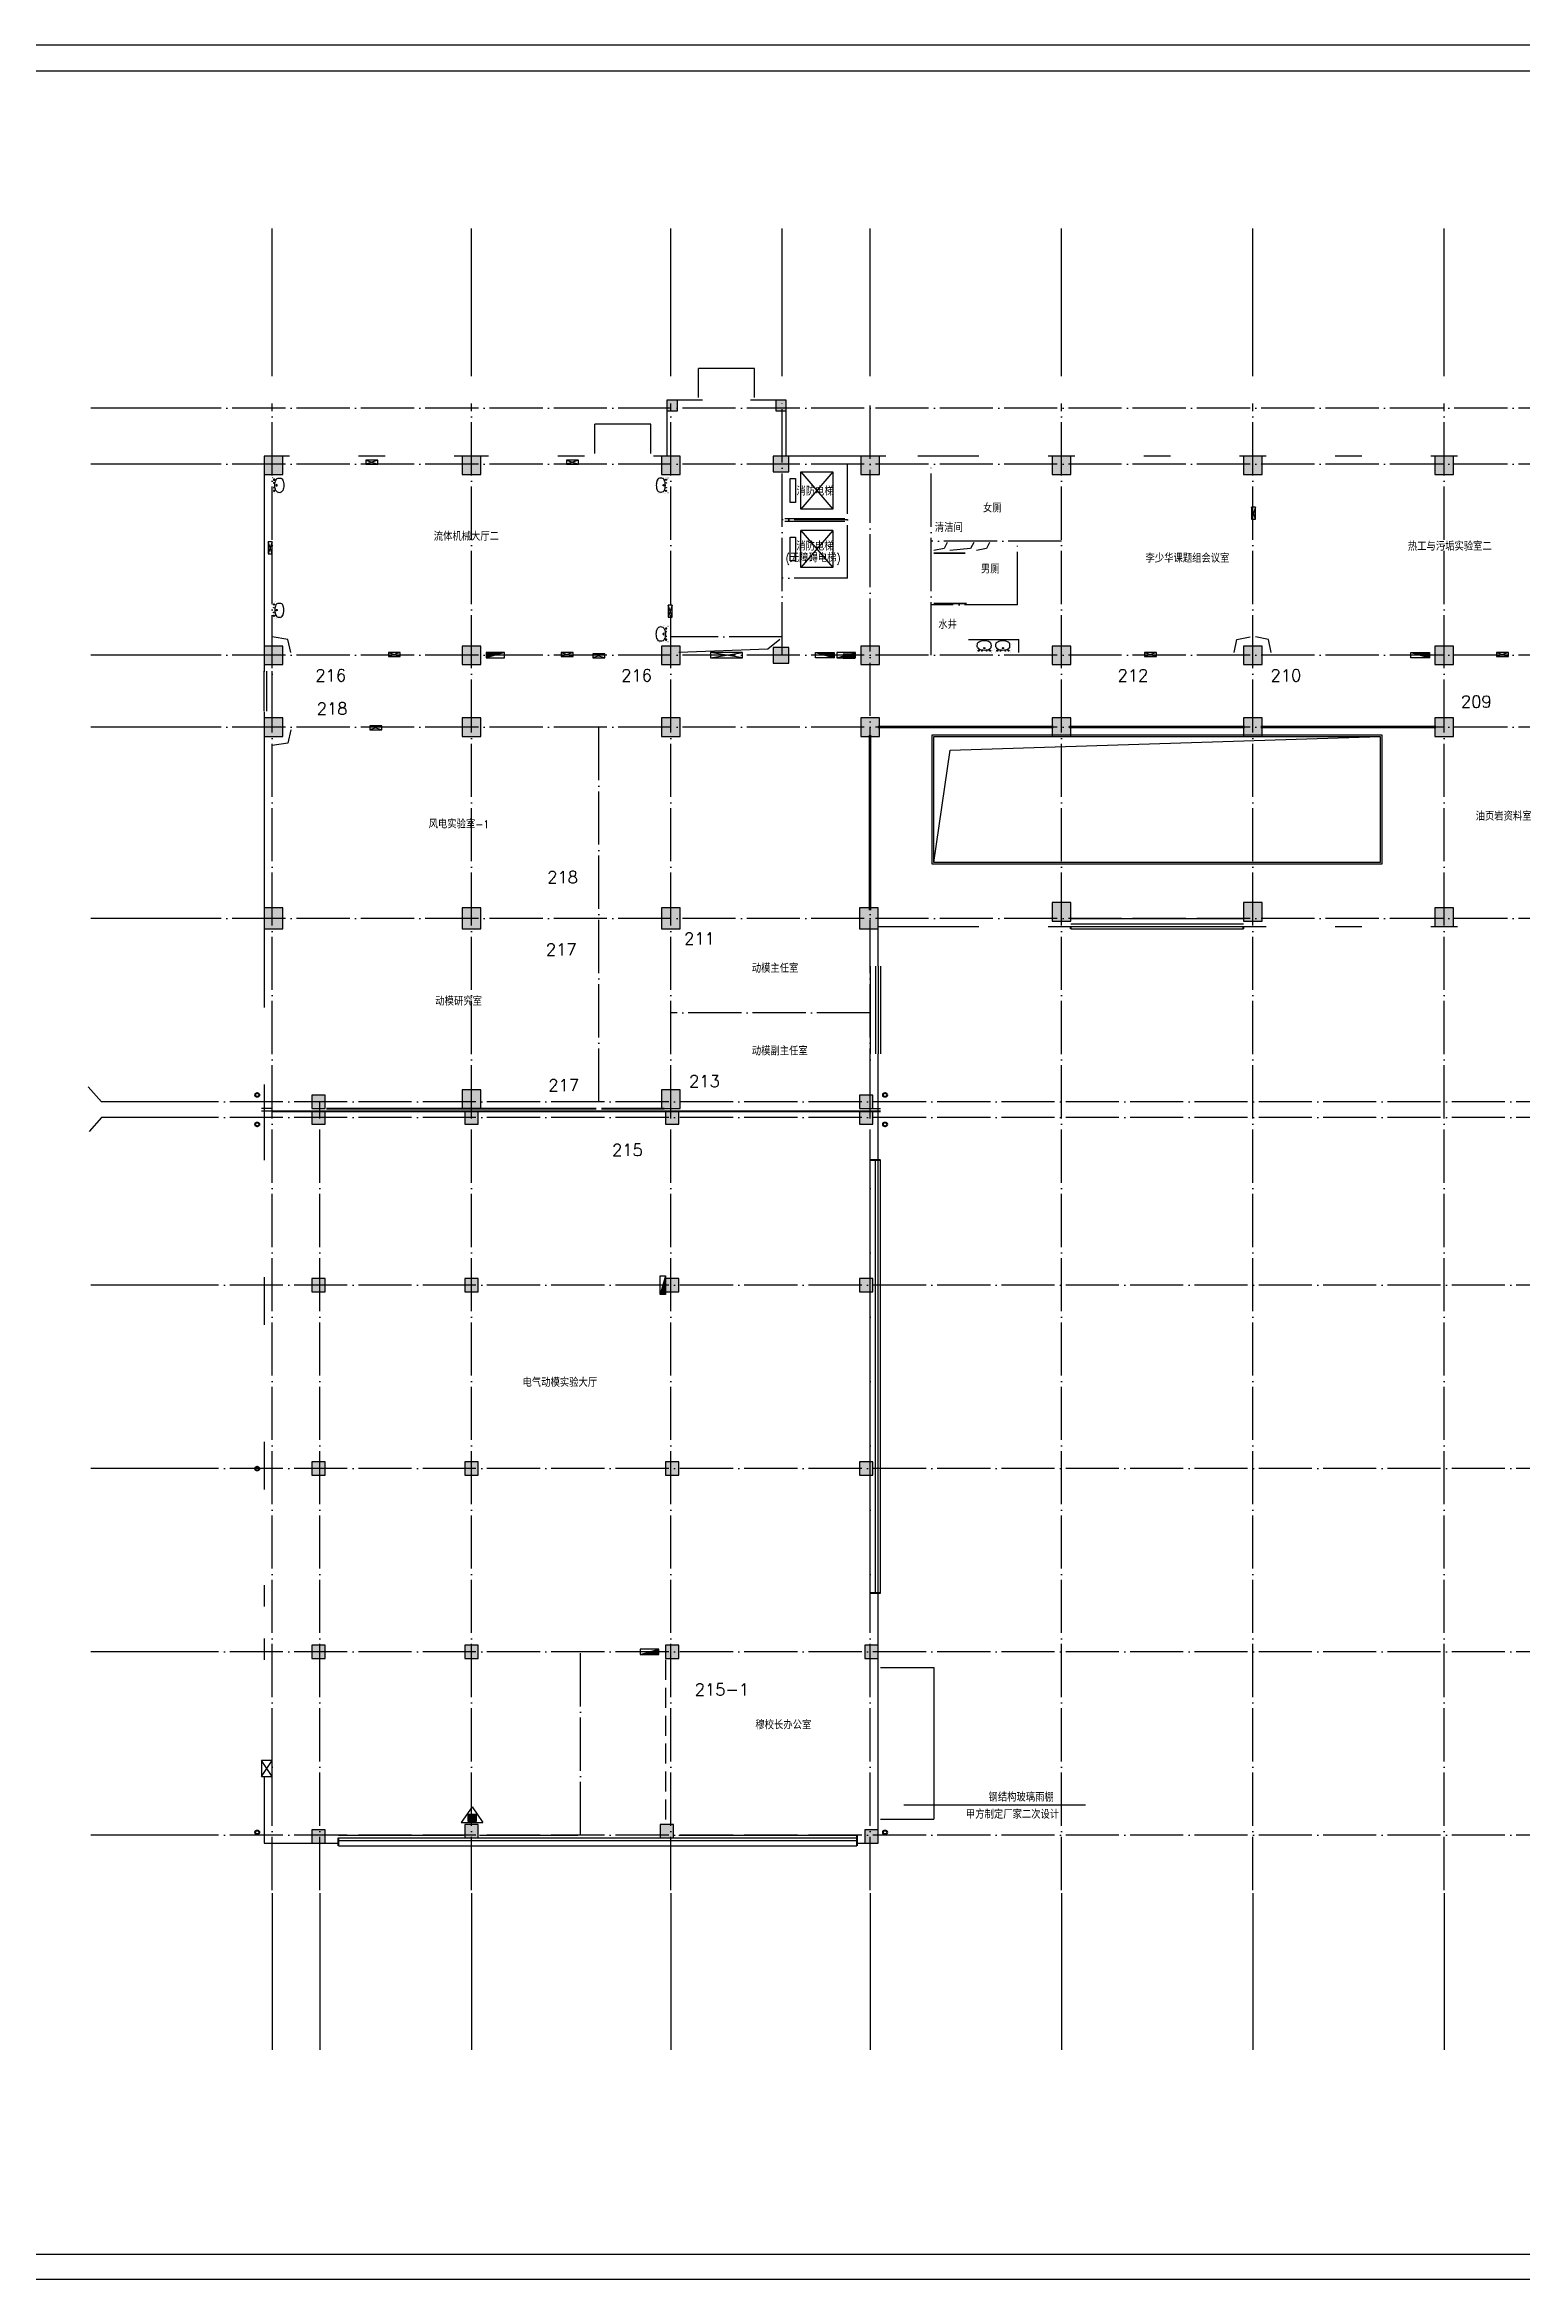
# Model space of a CAD drawing. Extents: x 356363 to 889308, y -1213508 to 149044.
# Drawn here: x 415190 to 470751, y -128369 to -44269 of the extents above; entities that cross this region are included whole.
import ezdxf

# ---------------------------------------------------------------- set-up
doc = ezdxf.new("R2010")
doc.units = 0
doc.header["$LTSCALE"] = 1000
doc.header["$MEASUREMENT"] = 0
doc.linetypes.add('DASH', pattern=[0.35, 0.25, -0.1])
doc.linetypes.add('DOTE', pattern=[2.42, 2, -0.2, 0.02, -0.2])
doc.layers.get('0').update_dxf_attribs({"linetype": 'CONTINUOUS'})
for name, color, linetype in [('AXIS', 3, 'CONTINUOUS'), ('COLUMN', 7, 'CONTINUOUS'), ('DOTE', 1, 'CONTINUOUS'), ('EQUIP_消防', 7, 'CONTINUOUS'), ('JIAJU', 3, 'CONTINUOUS'), ('STAIR', 2, 'CONTINUOUS'), ('WINDOW', 2, 'CONTINUOUS'), ('保温', 2, 'CONTINUOUS'), ('填充', 9, 'CONTINUOUS'), ('柱子', 7, 'CONTINUOUS'), ('洞口', 6, 'CONTINUOUS'), ('灭火器', 3, 'CONTINUOUS'), ('电洞', 32, 'CONTINUOUS')]:
    doc.layers.add(name, color=color, linetype=linetype)
doc.layers.add('WALL', color=4, linetype='CONTINUOUS', lineweight=40)
doc.styles.get("Standard").update_dxf_attribs({"font": 'romans.shx', "height": 450, "bigfont": 'z.shx'})

# ---------------------------------------------------------------- blocks, each defined once
blk = doc.blocks.new('tk0')
at = {"color": 243}
for p, q in [((0, 84100), (118900, 84100)), ((0, 0), (118900, 0)), ((34800, 0), (118900, 0)), ((44600, 0), (118900, 0)), ((59500, 0), (118900, 0))]:
    blk.add_line(p, q, dxfattribs=at)
at = {"color": 244}
for p, q in [((117900, 83100), (2500, 83100)), ((2500, 950), (117900, 950)), ((37300, 950), (117900, 950)), ((47100, 950), (117900, 950)), ((62000, 950), (117900, 950))]:
    blk.add_line(p, q, dxfattribs=at)
blk = doc.blocks.new('M_E11')
for p, q in [((-280, -10), (-280, 0)), ((280, 0), (280, -10)), ((-251, -189), (-251, -186)), ((-248, -183), (-250, -185))]:
    blk.add_line(p, q)
at = {"const_width": 1.5}
for points in [[(-280, 0), (280, 0)], [(-326, -200), (-280, -5)], [(326, -204), (280, -5)]]:
    blk.add_lwpolyline(points, dxfattribs=at)
for points in [[(-326, -200, 0.008223), (-326, -204, 0.149285)], [(-326, -266, 0.149285), (-304, -337, 0.107079), (-231, -408, 0.075625), (-131, -450, 0.062436), (-1, -467, 0.062436), (130, -452, 0.075625), (230, -410, 0.107079), (304, -339, 0.149285), (326, -268, 0.005205), (326, -266, 0.086596)]]:
    blk.add_lwpolyline(points, format="xyb", dxfattribs=at)
at = {"const_width": 1.5, "flags": 128}
for points in [[(-326, -204), (-326, -268)], [(326, -204), (326, -268)]]:
    blk.add_lwpolyline(points, dxfattribs=at)
at = {"flags": 128}
for points in [[(-253, -188, 0.172546), (-250, -358, 0.726395)], [(253, -188, -0.172546), (250, -358, -0.726395)]]:
    blk.add_lwpolyline(points, format="xyb", dxfattribs=at)
for points in [[(253, -188, 0.098208), (193, -141, 0.066287), (110, -111, 0.052428), (0, -100, 0.052428), (-110, -111, 0.066287), (-193, -141, 0.093876), (-251, -186, 0.171377)], [(-250, -358, 0.091341), (-193, -401, 0.066287), (-110, -431, 0.052428), (0, -442, 0.052428), (110, -431, 0.066287), (193, -401, 0.091756), (250, -358, 0.171377)]]:
    blk.add_lwpolyline(points, format="xyb")
for centre, radius in [((-210, -75), 24), ((-210, -75), 24), ((-210, -75), 24), ((-90, -65), 10), ((0, -170), 25), ((0, -170), 15), ((90, -65), 10), ((210, -75), 24)]:
    blk.add_circle(centre, radius)
blk.add_arc((-250, -186), 1, 131.32236, 180)
at = {"width": 0.8, "flags": 9}
for tag in ['XSIZE', 'YSIZE']:
    blk.add_attdef(tag, (0, 0), '', height=0.5, dxfattribs=at)
blk = doc.blocks.new('灭火器')
at = {"layer": '灭火器'}
h = blk.add_hatch(dxfattribs=at)
h.set_pattern_fill('ANSI31', color=256, scale=100, style=0)
h.set_pattern_definition([(45, (-132002.346, 14406.528), (-8.8388348, 8.8388348), [])])
h.paths.add_polyline_path([(-93, -165), (94, -165), (94, -334), (-93, -334)])
for p, q in [((0, 0), (-247, -358)), ((0, 0), (247, -358)), ((-247, -358), (247, -358))]:
    blk.add_line(p, q, dxfattribs=at)
blk.add_lwpolyline([(-93, -165), (94, -165), (94, -334), (-93, -334)], close=True, dxfattribs=at)
blk = doc.blocks.new('gdfgdjjjhhh')
at = {"layer": '洞口'}
for p, q in [((0, 0), (1200, 200)), ((1200, 0), (0, 200))]:
    blk.add_line(p, q, dxfattribs=at)
blk.add_lwpolyline([(0, 0), (1200, 0), (1200, 200), (0, 200)], close=True, dxfattribs=at)
blk = doc.blocks.new('$TwtSys$00000434')
for p, q in [((-0.5, 0.5), (-0.5, -0.5)), ((-0.5, -0.5), (0.5, 0.5)), ((0.5, 0.5), (-0.5, 0.5)), ((0.5, -0.5), (0.5, 0.5)), ((-0.5, -0.5), (0.5, -0.5))]:
    blk.add_line(p, q)
blk.add_solid([(0.5, -0.5), (0.5, 0.5), (-0.5, -0.5)])
blk = doc.blocks.new('dfsfsfhh')
at = {"layer": '电洞'}
for p, q in [((-225, 0), (225, 150)), ((225, 0), (-225, 150))]:
    blk.add_line(p, q, dxfattribs=at)
blk.add_lwpolyline([(-225, 0), (225, 0), (225, 150), (-225, 150)], close=True, dxfattribs=at)

msp = doc.modelspace()

# ---------------------------------------------------------------- hatches: boundary and pattern name
at = {"layer": '填充'}
h = msp.add_hatch(color=256, dxfattribs=at)
h.paths.add_polyline_path([(425745, -98100), (425745, -97600), (425245, -97600), (425245, -98100)])
h.paths.add_polyline_path([(431495, -98100), (431495, -97600), (430995, -97600), (430995, -98100)])
h.paths.add_polyline_path([(439045, -98100), (439045, -97600), (438545, -97600), (438545, -98100)])
h.paths.add_polyline_path([(446345, -98100), (446345, -97600), (445845, -97600), (445845, -98100)])
h.paths.add_polyline_path([(425745, -91200), (425745, -90700), (425245, -90700), (425245, -91200)])
h.paths.add_polyline_path([(431495, -91200), (431495, -90700), (430995, -90700), (430995, -91200)])
h.paths.add_polyline_path([(439045, -91200), (439045, -90700), (438545, -90700), (438545, -91200)])
h.paths.add_polyline_path([(446345, -91200), (446345, -90700), (445845, -90700), (445845, -91200)])
h.paths.add_polyline_path([(425745, -84900), (425745, -84400), (425245, -84400), (425245, -84900)])
h.paths.add_polyline_path([(431495, -84900), (431495, -84400), (430995, -84400), (430995, -84900)])
h.paths.add_polyline_path([(439045, -84900), (439045, -84400), (438545, -84400), (438545, -84900)])
h.paths.add_polyline_path([(446345, -84900), (446345, -84400), (445845, -84400), (445845, -84900)])
h.paths.add_polyline_path([(424145, -77550), (424145, -76750), (423445, -76750), (423445, -77550)])
h.paths.add_polyline_path([(424145, -70300), (424145, -69600), (423445, -69600), (423445, -70300)])
h.paths.add_polyline_path([(424145, -67600), (424145, -66900), (423445, -66900), (423445, -67600)])
h.paths.add_polyline_path([(424145, -60450), (424145, -59750), (423445, -59750), (423445, -60450)])
h.paths.add_polyline_path([(425745, -84300), (425745, -83800), (425245, -83800), (425245, -84300)])
h.paths.add_polyline_path([(431595, -84300), (431595, -83600), (430895, -83600), (430895, -84300)])
h.paths.add_polyline_path([(431595, -77550), (431595, -76750), (430895, -76750), (430895, -77550)])
h.paths.add_polyline_path([(431595, -70300), (431595, -69600), (430895, -69600), (430895, -70300)])
h.paths.add_polyline_path([(431595, -67600), (431595, -66900), (430895, -66900), (430895, -67600)])
h.paths.add_polyline_path([(431595, -60450), (431595, -59750), (430895, -59750), (430895, -60450)])
h.paths.add_polyline_path([(439095, -84300), (439095, -83600), (438395, -83600), (438395, -84300)])
h.paths.add_polyline_path([(439095, -77550), (439095, -76750), (438395, -76750), (438395, -77550)])
h.paths.add_polyline_path([(439095, -70300), (439095, -69600), (438395, -69600), (438395, -70300)])
h.paths.add_polyline_path([(439095, -67600), (439095, -66900), (438395, -66900), (438395, -67600)])
h.paths.add_polyline_path([(439095, -60450), (439095, -59750), (438395, -59750), (438395, -60450)])
h.paths.add_polyline_path([(438995, -58050), (438995, -57650), (438595, -57650), (438595, -58050)])
h.paths.add_polyline_path([(443195, -67550), (443195, -66950), (442595, -66950), (442595, -67550)])
h.paths.add_polyline_path([(443195, -60350), (443195, -59750), (442595, -59750), (442595, -60350)])
h.paths.add_polyline_path([(443095, -58050), (443095, -57650), (442695, -57650), (442695, -58050)])
h.paths.add_polyline_path([(446345, -84300), (446345, -83800), (445845, -83800), (445845, -84300)])
h.paths.add_polyline_path([(446545, -77550), (446545, -76750), (445845, -76750), (445845, -77550)])
h.paths.add_polyline_path([(446595, -70300), (446595, -69600), (445895, -69600), (445895, -70300)])
h.paths.add_polyline_path([(446595, -67600), (446595, -66900), (445895, -66900), (445895, -67600)])
h.paths.add_polyline_path([(446595, -60450), (446595, -59750), (445895, -59750), (445895, -60450)])
h.paths.add_polyline_path([(453795, -77250), (453795, -76550), (453095, -76550), (453095, -77250)])
h.paths.add_polyline_path([(453795, -70300), (453795, -69600), (453095, -69600), (453095, -70300)])
h.paths.add_polyline_path([(453795, -67600), (453795, -66900), (453095, -66900), (453095, -67600)])
h.paths.add_polyline_path([(453795, -60450), (453795, -59750), (453095, -59750), (453095, -60450)])
h.paths.add_polyline_path([(460995, -77250), (460995, -76550), (460295, -76550), (460295, -77250)])
h.paths.add_polyline_path([(460995, -70300), (460995, -69600), (460295, -69600), (460295, -70300)])
h.paths.add_polyline_path([(460995, -67600), (460995, -66900), (460295, -66900), (460295, -67600)])
h.paths.add_polyline_path([(460995, -60450), (460995, -59750), (460295, -59750), (460295, -60450)])
h.paths.add_polyline_path([(468195, -77450), (468195, -76750), (467495, -76750), (467495, -77450)])
h.paths.add_polyline_path([(468195, -70300), (468195, -69600), (467495, -69600), (467495, -70300)])
h.paths.add_polyline_path([(468195, -67600), (468195, -66900), (467495, -66900), (467495, -67600)])
h.paths.add_polyline_path([(468195, -60450), (468195, -59750), (467495, -59750), (467495, -60450)])
h.paths.add_polyline_path([(475395, -77450), (475395, -76750), (474695, -76750), (474695, -77450)])
h.paths.add_polyline_path([(475395, -70300), (475395, -69600), (474695, -69600), (474695, -70300)])
h.paths.add_polyline_path([(475395, -67600), (475395, -66900), (474695, -66900), (474695, -67600)])
h.paths.add_polyline_path([(475395, -60450), (475395, -59750), (474695, -59750), (474695, -60450)])
h.paths.add_polyline_path([(478345, -67550), (478345, -66950), (477745, -66950), (477745, -67550)])
h.paths.add_polyline_path([(478345, -60350), (478345, -59750), (477745, -59750), (477745, -60350)])
h.paths.add_polyline_path([(478295, -58050), (478295, -57650), (477895, -57650), (477895, -58050)])
h.paths.add_polyline_path([(482595, -77450), (482595, -76750), (481895, -76750), (481895, -77450)])
h.paths.add_polyline_path([(482595, -70300), (482595, -69600), (481895, -69600), (481895, -70300)])
h.paths.add_polyline_path([(482595, -67600), (482595, -66900), (481895, -66900), (481895, -67600)])
h.paths.add_polyline_path([(482595, -60450), (482595, -59750), (481895, -59750), (481895, -60450)])
h.paths.add_polyline_path([(482395, -58050), (482395, -57650), (481995, -57650), (481995, -58050)])
h.paths.add_polyline_path([(489795, -77450), (489795, -76750), (489095, -76750), (489095, -77450)])
h.paths.add_polyline_path([(489795, -70300), (489795, -69600), (489095, -69600), (489095, -70300)])
h.paths.add_polyline_path([(489795, -67600), (489795, -66900), (489095, -66900), (489095, -67600)])
h.paths.add_polyline_path([(489795, -60450), (489795, -59750), (489095, -59750), (489095, -60450)])
h.paths.add_polyline_path([(496945, -77450), (496945, -76750), (496245, -76750), (496245, -77450)])
h.paths.add_polyline_path([(496945, -70300), (496945, -69600), (496245, -69600), (496245, -70300)])
h.paths.add_polyline_path([(496945, -67600), (496945, -66900), (496245, -66900), (496245, -67600)])
h.paths.add_polyline_path([(496945, -60450), (496945, -59750), (496245, -59750), (496245, -60450)])
h.paths.add_polyline_path([(425745, -111950), (425745, -111450), (425245, -111450), (425245, -111950)])
h.paths.add_polyline_path([(431495, -111750), (431495, -111250), (430995, -111250), (430995, -111750)])
h.paths.add_polyline_path([(438845, -111750), (438845, -111250), (438345, -111250), (438345, -111750)])
h.paths.add_polyline_path([(446545, -111950), (446545, -111450), (446045, -111450), (446045, -111950)])
h.paths.add_polyline_path([(425745, -105000), (425745, -104500), (425245, -104500), (425245, -105000)])
h.paths.add_polyline_path([(431495, -105000), (431495, -104500), (430995, -104500), (430995, -105000)])
h.paths.add_polyline_path([(439045, -105000), (439045, -104500), (438545, -104500), (438545, -105000)])
h.paths.add_polyline_path([(446545, -105000), (446545, -104500), (446045, -104500), (446045, -105000)])

# ---------------------------------------------------------------- linework, layer by layer
for p, q in [((424337, -66649), (423745, -66550)), ((424445, -67150), (424337, -66649)), ((459945, -67150), (460053, -66649)), ((460053, -66649), (460545, -66550)), ((461237, -66649), (460745, -66550)), ((461345, -67150), (461237, -66649)), ((424337, -70551), (423745, -70650)), ((424445, -70050), (424337, -70551)), ((449258, -70825), (465445, -70300)), ((448645, -75050), (449258, -70825)), ((447515, -110511), (454357, -110511))]:
    msp.add_line(p, q)
at = {"layer": 'AXIS'}
for p, q in [((423745, -56744), (423745, -51193)), ((431245, -56744), (431245, -51193)), ((438745, -56744), (438745, -51193)), ((442945, -56744), (442945, -51193)), ((446245, -56744), (446245, -51193)), ((453445, -56744), (453445, -51193)), ((460645, -56744), (460645, -51193)), ((467845, -56744), (467845, -51193)), ((421392, -57950), (416931, -57950)), ((421392, -60050), (416931, -60050)), ((421392, -67250), (416931, -67250)), ((421392, -69950), (416931, -69950)), ((421392, -77150), (416931, -77150)), ((417326, -84050), (416827, -83493)), ((421392, -84050), (417326, -84050)), ((417326, -84650), (416863, -85166)), ((421392, -84650), (417326, -84650)), ((421392, -90950), (416931, -90950)), ((421392, -97850), (416931, -97850)), ((421392, -104750), (416931, -104750)), ((421392, -111650), (416931, -111650)), ((423745, -113835), (423745, -119739)), ((425545, -113835), (425545, -119739)), ((431245, -113835), (431245, -119739)), ((438745, -113835), (438745, -119739)), ((446245, -113835), (446245, -119739)), ((453445, -113835), (453445, -119739)), ((460645, -113835), (460645, -119739)), ((467845, -113835), (467845, -119739))]:
    msp.add_line(p, q, dxfattribs=at)
at = {"layer": 'DOTE', "linetype": 'DOTE'}
for p, q in [((499267, -57950), (421392, -57950)), ((423745, -113719), (423745, -57770)), ((431245, -113719), (431245, -57770)), ((438745, -113719), (438745, -57770)), ((442945, -67250), (442945, -57770)), ((446245, -84050), (446245, -57770)), ((453445, -113719), (453445, -57770)), ((460645, -113719), (460645, -57770)), ((467845, -113719), (467845, -57770)), ((499267, -60050), (421392, -60050)), ((445395, -64350), (445395, -60050)), ((448545, -67250), (448545, -60050)), ((445395, -62150), (442945, -62150)), ((453445, -62950), (448545, -62950)), ((451795, -65350), (451795, -62950)), ((445395, -64350), (442945, -64350)), ((451795, -65350), (448545, -65350)), ((499267, -67250), (421392, -67250)), ((442945, -66550), (438745, -66550)), ((499267, -69950), (421392, -69950)), ((436045, -84050), (436045, -69950)), ((499267, -77150), (421392, -77150)), ((446245, -80700), (438745, -80700)), ((446245, -113719), (446245, -82250)), ((499172, -84050), (421392, -84050)), ((425545, -113719), (425545, -84050)), ((499172, -84650), (421392, -84650)), ((499172, -90950), (421392, -90950)), ((499172, -97850), (421392, -97850)), ((499172, -104750), (421392, -104750)), ((435345, -111650), (435345, -104750)), ((499172, -111650), (421392, -111650))]:
    msp.add_line(p, q, dxfattribs=at)
at = {"layer": 'DOTE'}
msp.add_line((423445, -84300), (423445, -84400), dxfattribs=at)
at = {"layer": 'JIAJU'}
for p, q in [((449820, -63400), (448645, -63400)), ((448645, -63400), (449820, -63400)), ((448645, -63400), (449820, -63400)), ((449820, -63400), (448645, -63400)), ((448645, -65300), (449870, -65300)), ((449870, -65300), (448645, -65300)), ((449945, -66650), (451845, -66650)), ((451845, -67150), (451845, -66650))]:
    msp.add_line(p, q, dxfattribs=at)
at = {"layer": 'STAIR'}
for p, q in [((439795, -57550), (439795, -56450)), ((441895, -56450), (439795, -56450)), ((441895, -57550), (441895, -56450)), ((435895, -59650), (435895, -58550)), ((437995, -58550), (435895, -58550)), ((437995, -59650), (437995, -58550)), ((443645, -60350), (444845, -60350)), ((443645, -61750), (443645, -60350)), ((443645, -60350), (444845, -61750)), ((444845, -60350), (443645, -61750)), ((444845, -60350), (444845, -61750)), ((443245, -60600), (443445, -60600)), ((443245, -61500), (443245, -60600)), ((443445, -60600), (443445, -61500)), ((443045, -62100), (445295, -62100)), ((443045, -62200), (445295, -62200)), ((443445, -61500), (443245, -61500)), ((444845, -61750), (443645, -61750)), ((443245, -62800), (443445, -62800)), ((443245, -63700), (443245, -62800)), ((443445, -62800), (443445, -63700)), ((443645, -63950), (443645, -62550)), ((443645, -62550), (444845, -63950)), ((444845, -62550), (443645, -63950)), ((444845, -62550), (443645, -62550)), ((444845, -62550), (444845, -63950)), ((449145, -63000), (449029, -63224)), ((450145, -63000), (450029, -63224)), ((450745, -63000), (450629, -63224)), ((443445, -63700), (443245, -63700)), ((449029, -63224), (448645, -63300)), ((450029, -63224), (449245, -63300)), ((450629, -63224), (450245, -63300)), ((444845, -63950), (443645, -63950)), ((442401, -67020), (439045, -67141)), ((442845, -66650), (442401, -67020)), ((448585, -75110), (448585, -70240)), ((448585, -70240), (465505, -70240)), ((448645, -75050), (448645, -70300)), ((448645, -70300), (465445, -70300)), ((465445, -70300), (465445, -75050)), ((465505, -70240), (465505, -75110)), ((465505, -75110), (448585, -75110)), ((465445, -75050), (448645, -75050)), ((423745, -84300), (423345, -84300)), ((423745, -84400), (423345, -84400)), ((446245, -84300), (446645, -84300)), ((446645, -105348), (448645, -105348)), ((448645, -105348), (448645, -111052)), ((446645, -111052), (448645, -111052))]:
    msp.add_line(p, q, dxfattribs=at)
at = {"layer": 'WALL'}
for p, q in [((453795, -77550), (453795, -77450)), ((460295, -77550), (460295, -77450)), ((446645, -86250), (446245, -86250)), ((446645, -102550), (446245, -102550)), ((426245, -112050), (426245, -111750)), ((445745, -111650), (445745, -112050))]:
    msp.add_line(p, q, dxfattribs=at)
at = {"layer": 'WALL', "color": 2}
for p, q in [((423745, -84400), (435945, -84400)), ((425795, -84300), (435945, -84300)), ((435889, -84400), (446645, -84400)), ((436145, -84300), (438495, -84300))]:
    msp.add_line(p, q, dxfattribs=at)
for centre in [(423186, -83797), (446809, -83797), (423186, -84903), (446809, -84903), (423186, -97858), (423186, -111547), (446809, -111547)]:
    msp.add_circle(centre, 75, dxfattribs=at)
at = {"layer": 'WINDOW'}
for p, q in [((423445, -69350), (423445, -67850)), ((423545, -69350), (423545, -67850)), ((423745, -69350), (423745, -67850)), ((453795, -77150), (460295, -77150)), ((453795, -77350), (460295, -77350)), ((453795, -77450), (460295, -77450)), ((453795, -77550), (460295, -77550)), ((446245, -78950), (446245, -82250)), ((446445, -78950), (446445, -82250)), ((446545, -78950), (446545, -82250)), ((446645, -78950), (446645, -82250)), ((446245, -90650), (446245, -86250)), ((446445, -91250), (446445, -86250)), ((446545, -102550), (446545, -86250)), ((446645, -102550), (446645, -86250)), ((446245, -97600), (446245, -91250)), ((446445, -98150), (446445, -91250)), ((446245, -102550), (446245, -98100)), ((446445, -102550), (446445, -98150)), ((426245, -111650), (430945, -111650)), ((426245, -111750), (435345, -111750)), ((426245, -111750), (445745, -111750)), ((426245, -111850), (435345, -111850)), ((426245, -111850), (445745, -111850)), ((431545, -111650), (435245, -111650)), ((439045, -111650), (445745, -111650)), ((426245, -112050), (445745, -112050))]:
    msp.add_line(p, q, dxfattribs=at)
at = {"layer": 'WINDOW', "linetype": 'DASH', "ltscale": 3}
msp.add_line((438545, -105060), (438545, -111250), dxfattribs=at)
msp.add_line((438545, -105060), (438545, -111250), dxfattribs=at)
at = {"layer": 'WINDOW', "linetype": 'DASH', "ltscale": 3, "const_width": 100}
for points in [[(446245, -76850), (446245, -70250)], [(446545, -69950), (453145, -69950)], [(453745, -69950), (460345, -69950)], [(460945, -69950), (467545, -69950)]]:
    msp.add_lwpolyline(points, dxfattribs=at)
at = {"layer": '保温'}
for points in [[(439945, -57650), (438595, -57650), (438595, -59750), (438095, -59750)], [(446845, -59750), (443095, -59750), (443095, -57650), (441745, -57650)], [(424395, -59750), (423445, -59750), (423445, -67875)], [(427995, -59750), (426995, -59750)], [(431895, -59750), (430595, -59750)], [(435495, -59750), (434495, -59750)], [(450345, -59750), (448045, -59750)], [(453945, -59750), (452945, -59750)], [(457545, -59750), (456545, -59750)], [(461145, -59750), (460145, -59750)], [(464745, -59750), (463745, -59750)], [(468345, -59750), (467345, -59750)], [(423445, -69375), (423445, -80500)], [(446545, -78950), (446545, -77450), (450345, -77450)], [(452945, -77450), (453795, -77450)], [(460295, -77450), (461145, -77450)], [(463745, -77450), (464745, -77450)], [(467345, -77450), (468345, -77450)], [(446545, -86250), (446545, -82250)], [(423445, -83400), (423445, -86250)], [(423445, -90650), (423445, -92450)], [(423445, -96850), (423445, -98650)], [(423445, -102250), (423445, -103050)], [(445745, -111950), (446545, -111950), (446545, -102550)], [(423445, -104250), (423445, -105050)], [(423445, -109450), (423445, -111950), (426245, -111950)]]:
    msp.add_lwpolyline(points, dxfattribs=at)
at = {"layer": '柱子'}
for points in [[(438995, -58050), (438995, -57650), (438595, -57650), (438595, -58050)], [(443095, -58050), (443095, -57650), (442695, -57650), (442695, -58050)], [(424145, -60450), (424145, -59750), (423445, -59750), (423445, -60450)], [(431595, -60450), (431595, -59750), (430895, -59750), (430895, -60450)], [(439095, -60450), (439095, -59750), (438395, -59750), (438395, -60450)], [(443195, -60350), (443195, -59750), (442595, -59750), (442595, -60350)], [(446595, -60450), (446595, -59750), (445895, -59750), (445895, -60450)], [(453795, -60450), (453795, -59750), (453095, -59750), (453095, -60450)], [(460995, -60450), (460995, -59750), (460295, -59750), (460295, -60450)], [(468195, -60450), (468195, -59750), (467495, -59750), (467495, -60450)], [(424145, -67600), (424145, -66900), (423445, -66900), (423445, -67600)], [(431595, -67600), (431595, -66900), (430895, -66900), (430895, -67600)], [(439095, -67600), (439095, -66900), (438395, -66900), (438395, -67600)], [(443195, -67550), (443195, -66950), (442595, -66950), (442595, -67550)], [(446595, -67600), (446595, -66900), (445895, -66900), (445895, -67600)], [(453795, -67600), (453795, -66900), (453095, -66900), (453095, -67600)], [(460995, -67600), (460995, -66900), (460295, -66900), (460295, -67600)], [(468195, -67600), (468195, -66900), (467495, -66900), (467495, -67600)], [(424145, -70300), (424145, -69600), (423445, -69600), (423445, -70300)], [(431595, -70300), (431595, -69600), (430895, -69600), (430895, -70300)], [(439095, -70300), (439095, -69600), (438395, -69600), (438395, -70300)], [(446595, -70300), (446595, -69600), (445895, -69600), (445895, -70300)], [(453795, -70300), (453795, -69600), (453095, -69600), (453095, -70300)], [(460995, -70300), (460995, -69600), (460295, -69600), (460295, -70300)], [(468195, -70300), (468195, -69600), (467495, -69600), (467495, -70300)], [(424145, -77550), (424145, -76750), (423445, -76750), (423445, -77550)], [(431595, -77550), (431595, -76750), (430895, -76750), (430895, -77550)], [(439095, -77550), (439095, -76750), (438395, -76750), (438395, -77550)], [(446545, -77550), (446545, -76750), (445845, -76750), (445845, -77550)], [(453795, -77250), (453795, -76550), (453095, -76550), (453095, -77250)], [(460995, -77250), (460995, -76550), (460295, -76550), (460295, -77250)], [(468195, -77450), (468195, -76750), (467495, -76750), (467495, -77450)], [(425745, -84300), (425745, -83800), (425245, -83800), (425245, -84300)], [(431595, -84300), (431595, -83600), (430895, -83600), (430895, -84300)], [(439095, -84300), (439095, -83600), (438395, -83600), (438395, -84300)], [(446345, -84300), (446345, -83800), (445845, -83800), (445845, -84300)], [(425745, -84900), (425745, -84400), (425245, -84400), (425245, -84900)], [(431495, -84900), (431495, -84400), (430995, -84400), (430995, -84900)], [(439045, -84900), (439045, -84400), (438545, -84400), (438545, -84900)], [(446345, -84900), (446345, -84400), (445845, -84400), (445845, -84900)], [(425745, -91200), (425745, -90700), (425245, -90700), (425245, -91200)], [(431495, -91200), (431495, -90700), (430995, -90700), (430995, -91200)], [(439045, -91200), (439045, -90700), (438545, -90700), (438545, -91200)], [(446345, -91200), (446345, -90700), (445845, -90700), (445845, -91200)], [(425745, -98100), (425745, -97600), (425245, -97600), (425245, -98100)], [(431495, -98100), (431495, -97600), (430995, -97600), (430995, -98100)], [(439045, -98100), (439045, -97600), (438545, -97600), (438545, -98100)], [(446345, -98100), (446345, -97600), (445845, -97600), (445845, -98100)], [(425745, -105000), (425745, -104500), (425245, -104500), (425245, -105000)], [(431495, -105000), (431495, -104500), (430995, -104500), (430995, -105000)], [(439045, -105000), (439045, -104500), (438545, -104500), (438545, -105000)], [(446545, -105000), (446545, -104500), (446045, -104500), (446045, -105000)], [(425745, -111950), (425745, -111450), (425245, -111450), (425245, -111950)], [(431495, -111750), (431495, -111250), (430995, -111250), (430995, -111750)], [(438845, -111750), (438845, -111250), (438345, -111250), (438345, -111750)], [(446545, -111950), (446545, -111450), (446045, -111450), (446045, -111950)]]:
    msp.add_lwpolyline(points, close=True, dxfattribs=at)
at = {"layer": '洞口'}
for p, q in [((423745, -109450), (423345, -108850)), ((423345, -109450), (423745, -108850))]:
    msp.add_line(p, q, dxfattribs=at)
msp.add_lwpolyline([(423345, -109450), (423745, -109450), (423745, -108850), (423345, -108850)], close=True, dxfattribs=at)

# ---------------------------------------------------------------- block references
at = {"layer": 'COLUMN'}
msp.add_blockref('tk0', (398541, -128369), dxfattribs=at)
at = {"layer": 'EQUIP_消防', "yscale": 200, "zscale": 700}
for p, xscale, rotation in [((432145, -67250), 700, 180.0000000000953), ((444545, -67250), -700, 180.0000000000238), ((466945, -67250), -700, 179.9999999999643), ((438445, -90950), -700, 90)]:
    msp.add_blockref('$TwtSys$00000434', p, dxfattribs=dict(at, xscale=xscale, rotation=rotation))
at = {"layer": 'EQUIP_消防', "xscale": 700, "yscale": 200, "zscale": 700}
for p in [(445345, -67250), (437945, -104750)]:
    msp.add_blockref('$TwtSys$00000434', p, dxfattribs=at)
at = {"layer": 'JIAJU', "xscale": -1}
for p, rotation in [((423745, -60850), 90), ((438645, -66450, 0), 270)]:
    msp.add_blockref('M_E11', p, dxfattribs=dict(at, rotation=rotation))
at = {"layer": 'JIAJU'}
for p, rotation in [((438645, -60850, 0), 270), ((423745, -65549), 90), ((450545, -67150), 180), ((451245, -67150), 180)]:
    msp.add_blockref('M_E11', p, dxfattribs=dict(at, rotation=rotation))
at = {"layer": '洞口'}
msp.add_blockref('gdfgdjjjhhh', (440245, -67350), dxfattribs=at)
at = {"layer": '灭火器', "xscale": 1.649999999906868, "yscale": 1.649999999906868, "zscale": 1.65}
msp.add_blockref('灭火器', (431271, -110586), dxfattribs=at)
at = {"layer": '电洞'}
for p, rotation in [((427495, -59900), 180), ((435045, -59900), 180), ((460745, -61900), 89.99999999999999), ((423745, -63200), 89.99999999999999), ((438795, -65586), 89.99999999999999), ((428345, -67150), 180), ((434845, -67150), 180), ((436045, -67200), 180), ((445454, -67203), 180), ((456795, -67150), 180), ((470045, -67150), 180), ((427645, -69900), 180)]:
    msp.add_blockref('dfsfsfhh', p, dxfattribs=dict(at, rotation=rotation))

# ---------------------------------------------------------------- texts
at = {"width": 0.9}
for s, p in [('消防电梯', (443475, -61234)), ('女厕', (450494, -61869)), ('流体机械大厅二', (429827, -62935)), ('消防电梯', (443469, -63302)), ('清洁间', (448684, -62601)), ('热工与污垢实验室二', (466481, -63308)), ('(无障碍电梯)', (443065, -63745)), ('男厕', (450417, -64165)), ('李少华课题组会议室', (456610, -63756)), ('水井', (448814, -66252)), ('油页岩资料室', (469032, -73467)), ('风电实验室-1', (429636, -73761)), ('动模主任室', (441796, -79191)), ('动模研究室', (429887, -80428)), ('动模副主任室', (441796, -82303)), ('电气动模实验大厅', (433169, -94776)), ('穆校长办公室', (441929, -107665)), ('钢结构玻璃雨棚', (450703, -110385)), ('甲方制定厂家二次设计', (449853, -111031))]:
    msp.add_text(s, height=300, dxfattribs=at).set_placement(p)
at = {"layer": 'STAIR', "char_height": 450, "attachment_point": 1}
for s, insert, width in [('{\\C1;216}', (425373, -67780), 1223.5), ('{\\C1;216}', (436883, -67780), 1223.5), ('{\\C1;212}', (455558, -67780), 1223.5), ('{\\C1;210}', (461313, -67780), 1223.5), ('{\\C1;209}', (468479, -68770), 1223.5), ('{\\C1;218}', (425425, -69030), 1223.5), ('{\\C1;218}', (434098, -75373), 1223.5), ('{\\C1;217}', (434049, -78100), 1223.5), ('{\\C1;211}', (439250, -77687), 1223.5), ('{\\C1;217}', (434139, -83203), 1223.5), ('{\\C1;213}', (439436, -83051), 1223.5), ('{\\C1;215}', (436540, -85640), 1223.5), ('{\\C1;215-1}', (439649, -105945), 2285.22)]:
    msp.add_mtext(s, dxfattribs=dict(at, insert=insert, width=width))

doc.saveas('drawing.dxf')
